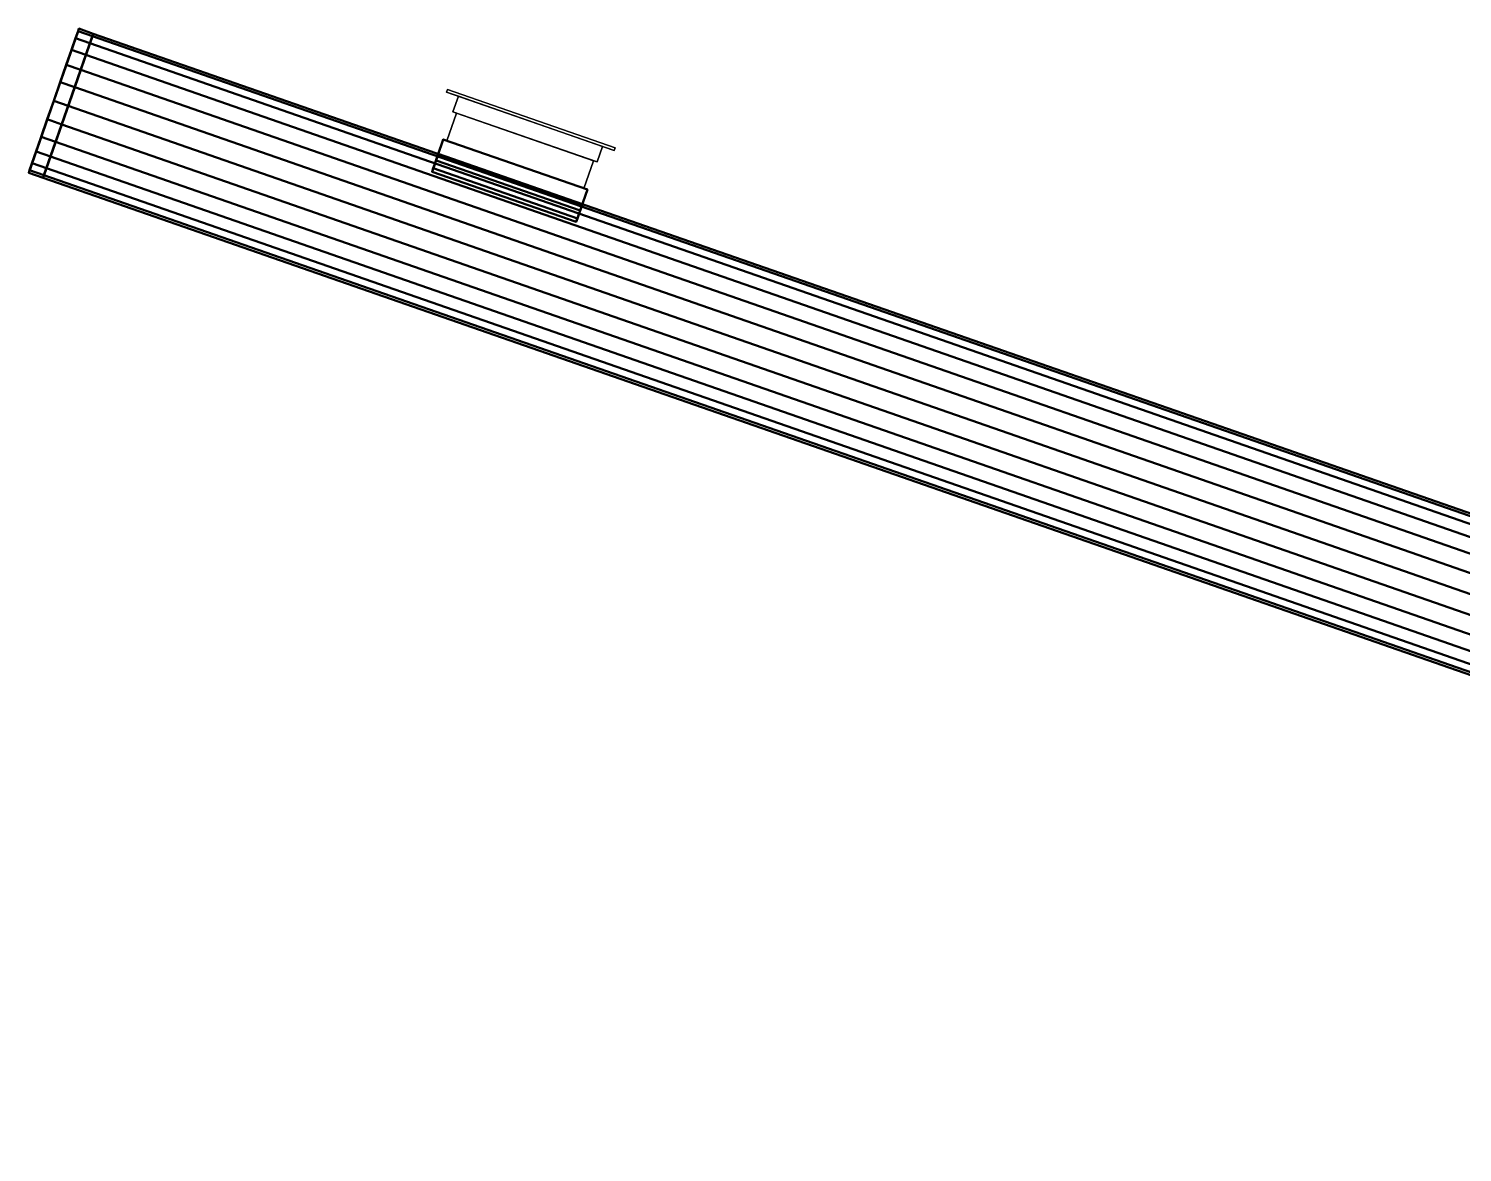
# Model space of a CAD drawing. Header units: inches. Extents: x -1654 to 1344, y -1538 to 36.
# Drawn here: x -1653.7 to -1559.7, y -606.4 to -532.7 of the extents above; entities that cross this region are included whole.
import ezdxf

# ---------------------------------------------------------------- set-up
doc = ezdxf.new("R2010")
doc.units = ezdxf.units.IN
doc.header["$MEASUREMENT"] = 0
doc.linetypes.add('Center', pattern=[1.25, 0.25, -0.1875, 0.625, -0.1875])
for name, color, linetype, lineweight in [('M-HVAC-CDFF', 3, 'Continuous', 30), ('M-HVAC-CDFF-SA', 3, 'Continuous', 30), ('M-HVAC-DUCT', 1, 'Center', 30), ('M-HVAC-DUCT-SA', 1, 'Continuous', 50)]:
    doc.layers.add(name, color=color, linetype=linetype, lineweight=lineweight)

# ---------------------------------------------------------------- blocks, each defined once
blk = doc.blocks.new('Supply Diffuser - Sidewall - 10 x 6-896393-_3D_')
at = {"layer": 'M-HVAC-CDFF'}
mesh = blk.add_polyface(dxfattribs=at)
corners = [(-4.75, 3, 2.75), (4.75, 3, 2.75), (4.75, 3, -2.75), (-4.75, 3, -2.75)]
mesh.append_faces([[corners[k] for k in face] for face in [(2, 3, 0, 1)]])
mesh = blk.add_polyface(dxfattribs=at)
corners = [(-4.75, 3, 2.75), (-4.75, 3, -2.75), (-4.75, 1.078125, -2.75), (-4.75, 1.078125, 2.75)]
mesh.append_faces([[corners[k] for k in face] for face in [(2, 3, 0, 1)]])
mesh = blk.add_polyface(dxfattribs=at)
corners = [(-4.75, 3, -2.75), (4.75, 3, -2.75), (4.75, 1.078125, -2.75), (-4.75, 1.078125, -2.75)]
mesh.append_faces([[corners[k] for k in face] for face in [(2, 3, 0, 1)]])
mesh = blk.add_polyface(dxfattribs=at)
corners = [(4.75, 3, 2.75), (-4.75, 3, 2.75), (-4.75, 1.078125, 2.75), (4.75, 1.078125, 2.75)]
mesh.append_faces([[corners[k] for k in face] for face in [(2, 3, 0, 1)]])
mesh = blk.add_polyface(dxfattribs=at)
corners = [(4.75, 3, -2.75), (4.75, 3, 2.75), (4.75, 1.078125, 2.75), (4.75, 1.078125, -2.75)]
mesh.append_faces([[corners[k] for k in face] for face in [(2, 3, 0, 1)]])
mesh = blk.add_polyface(dxfattribs=at)
corners = [(-5, 1.078125, 3), (5, 1.078125, 3), (5, 1.078125, -3), (-5, 1.078125, -3), (-4.75, 1.078125, 2.75), (-4.75, 1.078125, -2.75), (4.75, 1.078125, -2.75), (4.75, 1.078125, 2.75)]
mesh.append_faces([[corners[k] for k in face] for face in [(3, 5, 6, 2), (2, 6, 7, 1)]], dxfattribs={"vtx0": -1, "vtx2": -1})
mesh.append_faces([[corners[k] for k in face] for face in [(4, 5, 3, 0), (7, 4, 0, 1)]], dxfattribs={"vtx1": -1, "vtx3": -1})
mesh = blk.add_polyface(dxfattribs=at)
corners = [(-5, 1.078125, 3), (-5, 1.078125, -3), (-5, 0, -3), (-5, 0, 3)]
mesh.append_faces([[corners[k] for k in face] for face in [(2, 3, 0, 1)]])
mesh = blk.add_polyface(dxfattribs=at)
corners = [(-5, 1.078125, -3), (5, 1.078125, -3), (5, 0, -3), (-5, 0, -3)]
mesh.append_faces([[corners[k] for k in face] for face in [(2, 3, 0, 1)]])
mesh = blk.add_polyface(dxfattribs=at)
corners = [(5, 1.078125, 3), (-5, 1.078125, 3), (-5, 0, 3), (5, 0, 3)]
mesh.append_faces([[corners[k] for k in face] for face in [(2, 3, 0, 1)]])
mesh = blk.add_polyface(dxfattribs=at)
corners = [(5, 1.078125, -3), (5, 1.078125, 3), (5, 0, 3), (5, 0, -3)]
mesh.append_faces([[corners[k] for k in face] for face in [(2, 3, 0, 1)]])
mesh = blk.add_polyface(dxfattribs=at)
corners = [(5.8125, 0, 3.8125), (5.8125, 0, -3.8125), (-5.8125, 0, -3.8125), (-5.8125, 0, 3.8125), (-5, 0, 3), (-5, 0, -3), (5, 0, -3), (5, 0, 3)]
mesh.append_faces([[corners[k] for k in face] for face in [(3, 4, 5, 2), (2, 5, 6, 1)]], dxfattribs={"vtx0": -1, "vtx2": -1})
mesh.append_faces([[corners[k] for k in face] for face in [(7, 4, 3, 0), (6, 7, 0, 1)]], dxfattribs={"vtx1": -1, "vtx3": -1})
mesh = blk.add_polyface(dxfattribs=at)
corners = [(-5.8125, -0.1875, 3.8125), (5.8125, -0.1875, 3.8125), (5.8125, 0, 3.8125), (-5.8125, 0, 3.8125)]
mesh.append_faces([[corners[k] for k in face] for face in [(0, 1, 2, 3)]])
mesh = blk.add_polyface(dxfattribs=at)
corners = [(-5.8125, -0.1875, -3.8125), (-5.8125, -0.1875, 3.8125), (-5.8125, 0, 3.8125), (-5.8125, 0, -3.8125)]
mesh.append_faces([[corners[k] for k in face] for face in [(0, 1, 2, 3)]])
mesh = blk.add_polyface(dxfattribs=at)
corners = [(5.8125, -0.1875, -3.8125), (-5.8125, -0.1875, -3.8125), (-5.8125, 0, -3.8125), (5.8125, 0, -3.8125)]
mesh.append_faces([[corners[k] for k in face] for face in [(0, 1, 2, 3)]])
mesh = blk.add_polyface(dxfattribs=at)
corners = [(5.8125, -0.1875, 3.8125), (-5.8125, -0.1875, 3.8125), (-5.8125, -0.1875, -3.8125), (5.8125, -0.1875, -3.8125)]
mesh.append_faces([[corners[k] for k in face] for face in [(3, 0, 1, 2)]])
mesh = blk.add_polyface(dxfattribs=at)
corners = [(5.8125, -0.1875, 3.8125), (5.8125, -0.1875, -3.8125), (5.8125, 0, -3.8125), (5.8125, 0, 3.8125)]
mesh.append_faces([[corners[k] for k in face] for face in [(0, 1, 2, 3)]])
blk = doc.blocks.new('Rectangular Takeoff - Standard-896404-_3D_')
at = {"layer": 'M-HVAC-DUCT', "color": 8, "linetype": 'Continuous', "lineweight": 50}
mesh = blk.add_polyface(dxfattribs=at)
corners = [(-1.24, 5, 3), (-1.24, 5, -3), (-1.24, -5, -3), (-1.24, -5, 3)]
mesh.append_faces([[corners[k] for k in face] for face in [(0, 1, 2, 3)]], dxfattribs={"color": 8})
mesh = blk.add_polyface(dxfattribs=at)
corners = [(-1.24, 5, -3), (-1.24, 5, 3), (1, 5, 3), (1, 5, -3)]
mesh.append_faces([[corners[k] for k in face] for face in [(3, 0, 1, 2)]], dxfattribs={"color": 8})
mesh = blk.add_polyface(dxfattribs=at)
corners = [(-1.24, -5, -3), (-1.24, 5, -3), (1, 5, -3), (1, -5, -3)]
mesh.append_faces([[corners[k] for k in face] for face in [(0, 1, 2, 3)]], dxfattribs={"color": 8})
mesh = blk.add_polyface(dxfattribs=at)
corners = [(1, 5, 3), (-1.24, 5, 3), (-1.24, -5, 3), (1, -5, 3)]
mesh.append_faces([[corners[k] for k in face] for face in [(1, 2, 3, 0)]], dxfattribs={"color": 8})
mesh = blk.add_polyface(dxfattribs=at)
corners = [(1, 5, 3), (1, -5, 3), (1, -5, -3), (1, 5, -3)]
mesh.append_faces([[corners[k] for k in face] for face in [(3, 0, 1, 2)]], dxfattribs={"color": 8})
mesh = blk.add_polyface(dxfattribs=at)
corners = [(-1.24, -5, 3), (-1.24, -5, -3), (1, -5, -3), (1, -5, 3)]
mesh.append_faces([[corners[k] for k in face] for face in [(0, 1, 2, 3)]], dxfattribs={"color": 8})
blk = doc.blocks.new('Round Endcap - Standard-912517-_3D_')
at = {"layer": 'M-HVAC-DUCT', "color": 8, "linetype": 'Continuous', "lineweight": 50}
mesh = blk.add_polyface(dxfattribs=at)
corners = [(0, 0, 5), (0, 1.294, 4.83), (0, 2.5, 4.33), (0, 3.536, 3.536), (0, 4.33, 2.5), (0, 4.83, 1.294), (0, 5), (0, 4.83, -1.294), (0, 4.33, -2.5), (0, 3.536, -3.536), (0, 2.5, -4.33), (0, 1.294, -4.83), (0, 0, -5), (0, -1.294, -4.83), (0, -2.5, -4.33), (0, -3.536, -3.536), (0, -4.33, -2.5), (0, -4.83, -1.294), (0, -5), (0, -4.83, 1.294), (0, -4.33, 2.5), (0, -3.536, 3.536), (0, -2.5, 4.33), (0, -1.294, 4.83)]
mesh.append_faces([[corners[k] for k in face] for face in [(5, 10, 11, 4)]], dxfattribs={"vtx0": -1, "vtx2": -1, "color": 8})
mesh.append_faces([[corners[k] for k in face] for face in [(5, 8, 9, 10), (11, 19, 20, 21), (11, 21, 22, 23)]], dxfattribs={"vtx0": -1, "vtx3": -1, "color": 8})
mesh.append_faces([[corners[k] for k in face] for face in [(12, 13, 11), (7, 8, 5, 6)]], dxfattribs={"vtx1": -1, "color": 8})
mesh.append_faces([[corners[k] for k in face] for face in [(14, 15, 18, 13), (2, 3, 23, 1)]], dxfattribs={"vtx1": -1, "vtx2": -1, "color": 8})
mesh.append_faces([[corners[k] for k in face] for face in [(18, 19, 11, 13), (3, 4, 11, 23)]], dxfattribs={"vtx1": -1, "vtx2": -1, "vtx3": -1, "color": 8})
mesh.append_faces([[corners[k] for k in face] for face in [(16, 17, 18, 15), (23, 0, 1)]], dxfattribs={"vtx2": -1, "color": 8})
mesh = blk.add_polyface(dxfattribs=at)
corners = [(0, 5), (0, 4.83, 1.294), (0, 4.33, 2.5), (0, 3.536, 3.536), (0, 2.5, 4.33), (0, 1.294, 4.83), (0, 0, 5), (1, 0, 5), (1, 1.294, 4.83), (1, 2.5, 4.33), (1, 3.536, 3.536), (1, 4.33, 2.5), (1, 4.83, 1.294), (1, 5)]
mesh.append_faces([[corners[k] for k in face] for face in [(1, 12, 13, 0)]], dxfattribs={"vtx0": -1, "color": 8})
mesh.append_faces([[corners[k] for k in face] for face in [(5, 8, 9, 4), (10, 3, 4, 9), (2, 11, 12, 1), (11, 2, 3, 10)]], dxfattribs={"vtx0": -1, "vtx2": -1, "color": 8})
mesh.append_faces([[corners[k] for k in face] for face in [(6, 7, 8, 5)]], dxfattribs={"vtx2": -1, "color": 8})
mesh = blk.add_polyface(dxfattribs=at)
corners = [(0, 0, -5), (0, 1.294, -4.83), (0, 2.5, -4.33), (0, 3.536, -3.536), (0, 4.33, -2.5), (0, 4.83, -1.294), (0, 5), (1, 5), (1, 4.83, -1.294), (1, 4.33, -2.5), (1, 3.536, -3.536), (1, 2.5, -4.33), (1, 1.294, -4.83), (1, 0, -5)]
mesh.append_faces([[corners[k] for k in face] for face in [(5, 8, 9, 4), (10, 3, 4, 9), (11, 2, 3, 10)]], dxfattribs={"vtx0": -1, "vtx2": -1, "color": 8})
mesh.append_faces([[corners[k] for k in face] for face in [(11, 12, 1, 2)]], dxfattribs={"vtx1": -1, "vtx3": -1, "color": 8})
mesh.append_faces([[corners[k] for k in face] for face in [(6, 7, 8, 5)]], dxfattribs={"vtx2": -1, "color": 8})
mesh.append_faces([[corners[k] for k in face] for face in [(12, 13, 0, 1)]], dxfattribs={"vtx3": -1, "color": 8})
mesh = blk.add_polyface(dxfattribs=at)
corners = [(1, 0, 5), (1, -1.294, 4.83), (1, -2.5, 4.33), (1, -3.536, 3.536), (1, -4.33, 2.5), (1, -4.83, 1.294), (1, -5), (1, -4.83, -1.294), (1, -4.33, -2.5), (1, -3.536, -3.536), (1, -2.5, -4.33), (1, -1.294, -4.83), (1, 0, -5), (1, 1.294, -4.83), (1, 2.5, -4.33), (1, 3.536, -3.536), (1, 4.33, -2.5), (1, 4.83, -1.294), (1, 5), (1, 4.83, 1.294), (1, 4.33, 2.5), (1, 3.536, 3.536), (1, 2.5, 4.33), (1, 1.294, 4.83)]
mesh.append_faces([[corners[k] for k in face] for face in [(12, 10, 11), (7, 5, 6), (0, 22, 23)]], dxfattribs={"vtx0": -1, "color": 8})
mesh.append_faces([[corners[k] for k in face] for face in [(19, 12, 18)]], dxfattribs={"vtx0": -1, "vtx1": -1, "color": 8})
mesh.append_faces([[corners[k] for k in face] for face in [(12, 5, 9, 10), (0, 12, 19, 20)]], dxfattribs={"vtx0": -1, "vtx1": -1, "vtx3": -1, "color": 8})
mesh.append_faces([[corners[k] for k in face] for face in [(18, 12, 13, 14)]], dxfattribs={"vtx0": -1, "vtx3": -1, "color": 8})
mesh.append_faces([[corners[k] for k in face] for face in [(17, 18, 16)]], dxfattribs={"vtx1": -1, "color": 8})
mesh.append_faces([[corners[k] for k in face] for face in [(15, 16, 18, 14), (8, 9, 5, 7), (21, 22, 0, 20), (4, 5, 12, 3), (2, 3, 12, 1), (0, 1, 12)]], dxfattribs={"vtx1": -1, "vtx2": -1, "color": 8})
mesh = blk.add_polyface(dxfattribs=at)
corners = [(0, -5), (0, -4.83, -1.294), (0, -4.33, -2.5), (0, -3.536, -3.536), (0, -2.5, -4.33), (0, -1.294, -4.83), (0, 0, -5), (1, 0, -5), (1, -1.294, -4.83), (1, -2.5, -4.33), (1, -3.536, -3.536), (1, -4.33, -2.5), (1, -4.83, -1.294), (1, -5)]
mesh.append_faces([[corners[k] for k in face] for face in [(1, 12, 13, 0)]], dxfattribs={"vtx0": -1, "color": 8})
mesh.append_faces([[corners[k] for k in face] for face in [(5, 8, 9, 4), (10, 3, 4, 9), (2, 11, 12, 1), (11, 2, 3, 10)]], dxfattribs={"vtx0": -1, "vtx2": -1, "color": 8})
mesh.append_faces([[corners[k] for k in face] for face in [(6, 7, 8, 5)]], dxfattribs={"vtx2": -1, "color": 8})
mesh = blk.add_polyface(dxfattribs=at)
corners = [(0, 0, 5), (0, -1.294, 4.83), (0, -2.5, 4.33), (0, -3.536, 3.536), (0, -4.33, 2.5), (0, -4.83, 1.294), (0, -5), (1, -5), (1, -4.83, 1.294), (1, -4.33, 2.5), (1, -3.536, 3.536), (1, -2.5, 4.33), (1, -1.294, 4.83), (1, 0, 5)]
mesh.append_faces([[corners[k] for k in face] for face in [(1, 12, 13, 0)]], dxfattribs={"vtx0": -1, "color": 8})
mesh.append_faces([[corners[k] for k in face] for face in [(5, 8, 9, 4), (10, 3, 4, 9), (2, 11, 12, 1), (11, 2, 3, 10)]], dxfattribs={"vtx0": -1, "vtx2": -1, "color": 8})
mesh.append_faces([[corners[k] for k in face] for face in [(6, 7, 8, 5)]], dxfattribs={"vtx2": -1, "color": 8})

msp = doc.modelspace()

# ---------------------------------------------------------------- linework, layer by layer
at = {"layer": 'M-HVAC-DUCT', "color": 5}
for p, q in [((-1651.077, -537.763, 1320), (-1652.021, -537.434, 1320)), ((-1467.717, -601.651, 1320), (-1651.077, -537.763, 1320)), ((-1467.717, -601.651, 1320), (-1651.077, -537.763, 1320))]:
    msp.add_line(p, q, dxfattribs=at)

# ---------------------------------------------------------------- block references
at = {"layer": 'M-HVAC-CDFF-SA', "rotation": 160.7901312840833}
msp.add_blockref('Supply Diffuser - Sidewall - 10 x 6-896393-_3D_', (-1620.786, -538.787, 1320), dxfattribs=at)
at = {"layer": 'M-HVAC-DUCT-SA', "color": 8, "rotation": 160.7901312840835}
msp.add_blockref('Round Endcap - Standard-912517-_3D_', (-1651.077, -537.763, 1320), dxfattribs=at)
at = {"layer": 'M-HVAC-DUCT-SA', "color": 8, "extrusion": (0, 0, -1), "rotation": 109.2098687159168}
msp.add_blockref('Rectangular Takeoff - Standard-896404-_3D_', (1622.102, -542.564, -1320), dxfattribs=at)

# ---------------------------------------------------------------- meshes
at = {"layer": 'M-HVAC-DUCT-SA', "color": 8}
mesh = msp.add_polyface(dxfattribs=at)
corners = [(-1649.432, -533.042, 1320), (-1649.488, -533.202, 1318.706), (-1649.652, -533.674, 1317.5), (-1649.913, -534.425, 1316.464), (-1650.254, -535.402, 1315.67), (-1650.651, -536.541, 1315.17), (-1651.077, -537.763, 1315), (-1651.503, -538.985, 1315.17), (-1651.899, -540.124, 1315.67), (-1652.24, -541.102, 1316.464), (-1652.502, -541.852, 1317.5), (-1652.666, -542.324, 1318.706), (-1652.722, -542.485, 1320), (-1652.666, -542.324, 1321.294), (-1652.502, -541.852, 1322.5), (-1652.24, -541.102, 1323.536), (-1651.899, -540.124, 1324.33), (-1651.503, -538.985, 1324.83), (-1651.077, -537.763, 1325), (-1650.651, -536.541, 1324.83), (-1650.254, -535.402, 1324.33), (-1649.913, -534.425, 1323.536), (-1649.652, -533.674, 1322.5), (-1649.488, -533.202, 1321.294)]
mesh.append_faces([[corners[k] for k in face] for face in [(16, 13, 14, 15), (19, 17, 18), (5, 3, 4)]], dxfattribs={"vtx0": -1, "color": 8})
mesh.append_faces([[corners[k] for k in face] for face in [(3, 9, 21, 0)]], dxfattribs={"vtx0": -1, "vtx1": -1, "vtx2": -1, "vtx3": -1, "color": 8})
mesh.append_faces([[corners[k] for k in face] for face in [(21, 9, 16, 17)]], dxfattribs={"vtx0": -1, "vtx1": -1, "vtx3": -1, "color": 8})
mesh.append_faces([[corners[k] for k in face] for face in [(23, 0, 21, 22)]], dxfattribs={"vtx1": -1, "color": 8})
mesh.append_faces([[corners[k] for k in face] for face in [(12, 13, 16, 9)]], dxfattribs={"vtx1": -1, "vtx2": -1, "vtx3": -1, "color": 8})
mesh.append_faces([[corners[k] for k in face] for face in [(1, 2, 3, 0)]], dxfattribs={"vtx2": -1, "color": 8})
mesh.append_faces([[corners[k] for k in face] for face in [(7, 8, 9, 3), (19, 20, 21, 17), (5, 6, 7, 3)]], dxfattribs={"vtx2": -1, "vtx3": -1, "color": 8})
mesh.append_faces([[corners[k] for k in face] for face in [(9, 10, 11, 12)]], dxfattribs={"vtx3": -1, "color": 8})
mesh = msp.add_polyface(dxfattribs=at)
corners = [(-1467.717, -601.651, 1325), (-1467.291, -600.429, 1324.83), (-1466.894, -599.291, 1324.33), (-1466.553, -598.313, 1323.536), (-1466.292, -597.562, 1322.5), (-1466.128, -597.091, 1321.294), (-1466.072, -596.93, 1320), (-1649.432, -533.042, 1320), (-1649.488, -533.202, 1321.294), (-1649.652, -533.674, 1322.5), (-1649.913, -534.425, 1323.536), (-1650.254, -535.402, 1324.33), (-1650.651, -536.541, 1324.83), (-1651.077, -537.763, 1325)]
mesh.append_faces([[corners[k] for k in face] for face in [(8, 9, 4, 5), (3, 4, 9, 10), (11, 12, 1, 2), (2, 3, 10, 11)]], dxfattribs={"vtx1": -1, "vtx3": -1, "color": 8})
mesh.append_faces([[corners[k] for k in face] for face in [(6, 7, 8, 5)]], dxfattribs={"vtx2": -1, "color": 8})
mesh.append_faces([[corners[k] for k in face] for face in [(12, 13, 0, 1)]], dxfattribs={"vtx3": -1, "color": 8})
mesh = msp.add_polyface(dxfattribs=at)
corners = [(-1466.072, -596.93, 1320), (-1466.128, -597.091, 1318.706), (-1466.292, -597.562, 1317.5), (-1466.553, -598.313, 1316.464), (-1466.894, -599.291, 1315.67), (-1467.291, -600.429, 1315.17), (-1467.717, -601.651, 1315), (-1651.077, -537.763, 1315), (-1650.651, -536.541, 1315.17), (-1650.254, -535.402, 1315.67), (-1649.913, -534.425, 1316.464), (-1649.652, -533.674, 1317.5), (-1649.488, -533.202, 1318.706), (-1649.432, -533.042, 1320)]
mesh.append_faces([[corners[k] for k in face] for face in [(7, 8, 5, 6)]], dxfattribs={"vtx1": -1, "color": 8})
mesh.append_faces([[corners[k] for k in face] for face in [(8, 9, 4, 5), (3, 4, 9, 10), (11, 12, 1, 2), (2, 3, 10, 11)]], dxfattribs={"vtx1": -1, "vtx3": -1, "color": 8})
mesh.append_faces([[corners[k] for k in face] for face in [(12, 13, 0, 1)]], dxfattribs={"vtx3": -1, "color": 8})
mesh = msp.add_polyface(dxfattribs=at)
corners = [(-1469.362, -606.373, 1320), (-1469.306, -606.212, 1321.294), (-1469.141, -605.74, 1322.5), (-1468.88, -604.99, 1323.536), (-1468.539, -604.012, 1324.33), (-1468.143, -602.873, 1324.83), (-1467.717, -601.651, 1325), (-1651.077, -537.763, 1325), (-1651.503, -538.985, 1324.83), (-1651.899, -540.124, 1324.33), (-1652.24, -541.102, 1323.536), (-1652.502, -541.852, 1322.5), (-1652.666, -542.324, 1321.294), (-1652.722, -542.485, 1320)]
mesh.append_faces([[corners[k] for k in face] for face in [(7, 8, 5, 6)]], dxfattribs={"vtx1": -1, "color": 8})
mesh.append_faces([[corners[k] for k in face] for face in [(8, 9, 4, 5), (3, 4, 9, 10), (11, 12, 1, 2), (2, 3, 10, 11)]], dxfattribs={"vtx1": -1, "vtx3": -1, "color": 8})
mesh.append_faces([[corners[k] for k in face] for face in [(12, 13, 0, 1)]], dxfattribs={"vtx3": -1, "color": 8})
mesh = msp.add_polyface(dxfattribs=at)
corners = [(-1467.717, -601.651, 1315), (-1468.143, -602.873, 1315.17), (-1468.539, -604.012, 1315.67), (-1468.88, -604.99, 1316.464), (-1469.141, -605.74, 1317.5), (-1469.306, -606.212, 1318.706), (-1469.362, -606.373, 1320), (-1652.722, -542.485, 1320), (-1652.666, -542.324, 1318.706), (-1652.502, -541.852, 1317.5), (-1652.24, -541.102, 1316.464), (-1651.899, -540.124, 1315.67), (-1651.503, -538.985, 1315.17), (-1651.077, -537.763, 1315)]
mesh.append_faces([[corners[k] for k in face] for face in [(7, 8, 5, 6)]], dxfattribs={"vtx1": -1, "color": 8})
mesh.append_faces([[corners[k] for k in face] for face in [(8, 9, 4, 5), (3, 4, 9, 10), (11, 12, 1, 2), (2, 3, 10, 11)]], dxfattribs={"vtx1": -1, "vtx3": -1, "color": 8})
mesh.append_faces([[corners[k] for k in face] for face in [(12, 13, 0, 1)]], dxfattribs={"vtx3": -1, "color": 8})
mesh = msp.add_polyface(dxfattribs=at)
corners = [(-1627.232, -542.09, 1317), (-1627.232, -542.09, 1323), (-1627.153, -541.863, 1323), (-1626.973, -541.347, 1322.08), (-1626.861, -541.027, 1321.064), (-1626.824, -540.919, 1320), (-1626.861, -541.027, 1318.936), (-1626.973, -541.347, 1317.92), (-1627.153, -541.863, 1317)]
mesh.append_faces([[corners[k] for k in face] for face in [(5, 0, 1, 4), (0, 5, 6)]], dxfattribs={"vtx0": -1, "vtx2": -1, "color": 8})
mesh.append_faces([[corners[k] for k in face] for face in [(7, 8, 0, 6)]], dxfattribs={"vtx2": -1, "color": 8})
mesh.append_faces([[corners[k] for k in face] for face in [(1, 2, 3, 4)]], dxfattribs={"vtx3": -1, "color": 8})
mesh = msp.add_polyface(dxfattribs=at)
corners = [(-1617.381, -544.209, 1320), (-1626.824, -540.919, 1320), (-1626.861, -541.027, 1321.064), (-1626.973, -541.347, 1322.08), (-1627.153, -541.863, 1323), (-1617.71, -545.153, 1323), (-1617.53, -544.637, 1322.08), (-1617.418, -544.317, 1321.064)]
mesh.append_faces([[corners[k] for k in face] for face in [(1, 2, 7, 0)]], dxfattribs={"vtx1": -1, "color": 8})
mesh.append_faces([[corners[k] for k in face] for face in [(6, 7, 2, 3)]], dxfattribs={"vtx1": -1, "vtx3": -1, "color": 8})
mesh.append_faces([[corners[k] for k in face] for face in [(3, 4, 5, 6)]], dxfattribs={"vtx3": -1, "color": 8})
mesh = msp.add_polyface(dxfattribs=at)
corners = [(-1626.824, -540.919, 1320), (-1617.381, -544.209, 1320), (-1617.418, -544.317, 1318.936), (-1617.53, -544.637, 1317.92), (-1617.71, -545.153, 1317), (-1627.153, -541.863, 1317), (-1626.973, -541.347, 1317.92), (-1626.861, -541.027, 1318.936)]
mesh.append_faces([[corners[k] for k in face] for face in [(5, 6, 3, 4)]], dxfattribs={"vtx1": -1, "color": 8})
mesh.append_faces([[corners[k] for k in face] for face in [(2, 3, 6, 7)]], dxfattribs={"vtx1": -1, "vtx3": -1, "color": 8})
mesh.append_faces([[corners[k] for k in face] for face in [(7, 0, 1, 2)]], dxfattribs={"vtx3": -1, "color": 8})
mesh = msp.add_polyface(dxfattribs=at)
corners = [(-1627.232, -542.09, 1323), (-1617.789, -545.38, 1323), (-1617.71, -545.153, 1323), (-1627.153, -541.863, 1323)]
mesh.append_faces([[corners[k] for k in face] for face in [(0, 1, 2, 3)]], dxfattribs={"color": 8})
mesh = msp.add_polyface(dxfattribs=at)
corners = [(-1617.789, -545.38, 1317), (-1627.232, -542.09, 1317), (-1627.153, -541.863, 1317), (-1617.71, -545.153, 1317)]
mesh.append_faces([[corners[k] for k in face] for face in [(3, 0, 1, 2)]], dxfattribs={"color": 8})
mesh = msp.add_polyface(dxfattribs=at)
corners = [(-1617.789, -545.38, 1317), (-1617.789, -545.38, 1323), (-1627.232, -542.09, 1323), (-1627.232, -542.09, 1317)]
mesh.append_faces([[corners[k] for k in face] for face in [(0, 1, 2, 3)]], dxfattribs={"color": 8})
mesh = msp.add_polyface(dxfattribs=at)
corners = [(-1617.789, -545.38, 1323), (-1617.789, -545.38, 1317), (-1617.71, -545.153, 1317), (-1617.53, -544.637, 1317.92), (-1617.418, -544.317, 1318.936), (-1617.381, -544.209, 1320), (-1617.418, -544.317, 1321.064), (-1617.53, -544.637, 1322.08), (-1617.71, -545.153, 1323)]
mesh.append_faces([[corners[k] for k in face] for face in [(5, 0, 1, 4), (0, 5, 6)]], dxfattribs={"vtx0": -1, "vtx2": -1, "color": 8})
mesh.append_faces([[corners[k] for k in face] for face in [(7, 8, 0, 6)]], dxfattribs={"vtx2": -1, "color": 8})
mesh.append_faces([[corners[k] for k in face] for face in [(1, 2, 3, 4)]], dxfattribs={"vtx3": -1, "color": 8})

doc.saveas('drawing.dxf')
